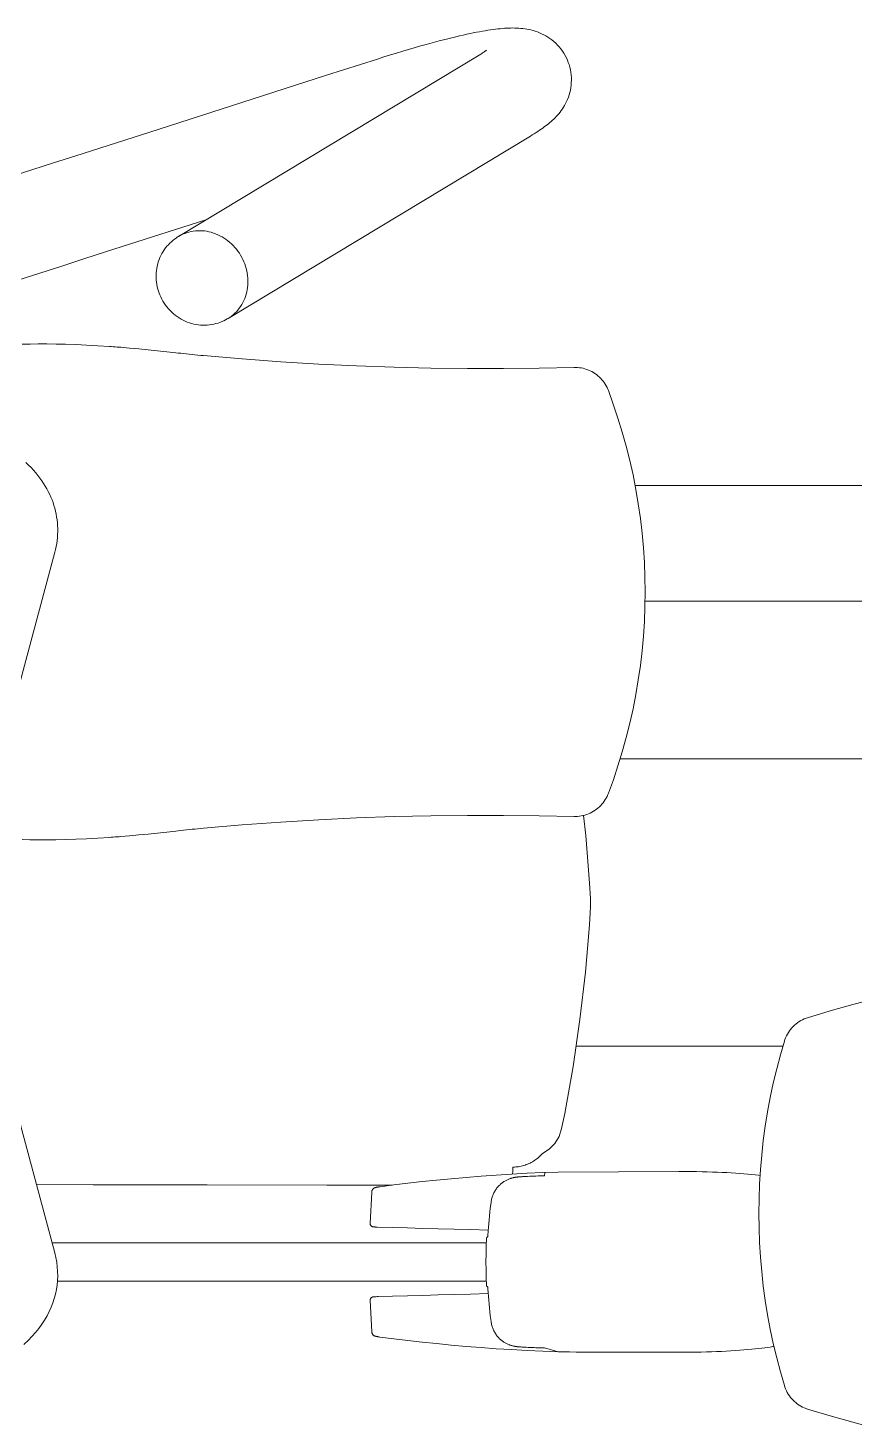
# Model space of a CAD drawing. Header units: centimetres. Extents: x 118932 to 154602, y -32682 to -23521.
# Drawn here: x 129223.6 to 129258.1, y -28315.2 to -28256.7 of the extents above; entities that cross this region are included whole.
import ezdxf

# ---------------------------------------------------------------- set-up
doc = ezdxf.new("R2010")
doc.units = ezdxf.units.CM
doc.header["$LTSCALE"] = 50
doc.header["$MEASUREMENT"] = 0
doc.layers.add('GEN_02_TF_Mobilya', color=7, linetype='Continuous', lineweight=5, true_color=0x745e3d)

# ---------------------------------------------------------------- blocks, each defined once
blk = doc.blocks.new('spor aletleri 6')
at = {"layer": 'GEN_02_TF_Mobilya'}
for p, q in [((-132.058, 32.908), (-132.061, 32.915)), ((-121.74, 6.201), (-75.17, 6.201)), ((-122.986, 0.029), (-122.974, 0.034)), ((-122.985, 0.374), (-122.974, 0.369)), ((-123.579, -5.799), (-114.949, -5.799)), ((-127.322, -13.999), (-145.44, -13.998)), ((-127.322, -15.599), (-145.214, -15.598)), ((-132.104, -17.715), (-132.104, -17.715))]:
    blk.add_line(p, q, dxfattribs=at)
at = {"layer": 'GEN_02_TF_Mobilya', "flags": 128}
for points in [[(-140.154, 28.019), (-140.074, 28.064), (-139.991, 28.104), (-139.906, 28.14), (-139.819, 28.171), (-139.731, 28.197), (-139.641, 28.218), (-139.549, 28.234), (-139.456, 28.245), (-139.363, 28.252), (-139.269, 28.253), (-139.175, 28.249), (-139.08, 28.241), (-138.986, 28.227), (-138.892, 28.208), (-138.799, 28.185), (-138.706, 28.157), (-138.615, 28.123), (-138.525, 28.086), (-138.436, 28.043), (-138.349, 27.996), (-138.264, 27.945), (-138.182, 27.89), (-138.102, 27.83), (-138.024, 27.767), (-137.95, 27.7), (-137.878, 27.629), (-137.81, 27.555), (-137.745, 27.478), (-137.683, 27.397), (-137.625, 27.314), (-137.572, 27.228), (-137.522, 27.14), (-137.476, 27.05), (-137.434, 26.957), (-137.397, 26.863), (-137.365, 26.768), (-137.336, 26.672), (-137.313, 26.574), (-137.294, 26.476), (-137.28, 26.377), (-137.27, 26.278), (-137.265, 26.179), (-137.265, 26.081), (-137.27, 25.983), (-137.28, 25.886), (-137.295, 25.79), (-137.314, 25.695), (-137.337, 25.602), (-137.366, 25.511), (-137.399, 25.421), (-137.436, 25.334), (-137.478, 25.249), (-137.524, 25.168), (-137.574, 25.089), (-137.628, 25.013), (-137.686, 24.94), (-137.747, 24.871), (-137.812, 24.806), (-137.881, 24.744), (-137.953, 24.686), (-138.028, 24.633), (-138.096, 24.59), (-125.484, 32.205), (-125.405, 32.253), (-125.324, 32.304), (-125.247, 32.353), (-125.173, 32.4), (-125.103, 32.447), (-125.036, 32.493), (-124.971, 32.538), (-124.909, 32.583), (-124.848, 32.628), (-124.789, 32.673), (-124.732, 32.718), (-124.675, 32.765), (-124.62, 32.813), (-124.565, 32.862), (-124.51, 32.913), (-124.456, 32.965), (-124.403, 33.021), (-124.35, 33.078), (-124.299, 33.139), (-124.248, 33.202), (-124.198, 33.268), (-124.15, 33.337), (-124.103, 33.409), (-124.057, 33.485), (-124.014, 33.565), (-123.973, 33.648), (-123.935, 33.735), (-123.9, 33.826), (-123.868, 33.92), (-123.841, 34.018), (-123.817, 34.118), (-123.798, 34.222), (-123.784, 34.327), (-123.776, 34.434), (-123.772, 34.542), (-123.775, 34.651), (-123.783, 34.761), (-123.797, 34.87), (-123.816, 34.978), (-123.841, 35.085), (-123.872, 35.191), (-123.902, 35.279), (-123.937, 35.367), (-123.982, 35.467), (-124.033, 35.565), (-124.088, 35.66), (-124.149, 35.751), (-124.213, 35.84), (-124.282, 35.924), (-124.354, 36.003), (-124.429, 36.079), (-124.507, 36.149), (-124.587, 36.215), (-124.669, 36.276), (-124.753, 36.333), (-124.839, 36.385), (-124.926, 36.433), (-125.015, 36.477), (-125.104, 36.516), (-125.193, 36.552), (-125.282, 36.583), (-125.371, 36.61), (-125.459, 36.633), (-125.546, 36.653), (-125.631, 36.669), (-125.716, 36.683), (-125.8, 36.694), (-125.883, 36.702), (-125.965, 36.709), (-126.048, 36.713), (-126.131, 36.715), (-126.214, 36.716), (-126.299, 36.715), (-126.385, 36.713), (-126.472, 36.708), (-126.561, 36.703), (-126.652, 36.695), (-126.746, 36.687), (-126.842, 36.677), (-126.941, 36.665), (-127.043, 36.651), (-127.149, 36.636), (-127.258, 36.62), (-127.371, 36.601), (-127.488, 36.581), (-127.609, 36.559), (-127.735, 36.536), (-127.865, 36.51), (-128, 36.482), (-128.141, 36.452), (-128.287, 36.42), (-128.438, 36.386), (-128.596, 36.349), (-128.76, 36.31), (-128.93, 36.268), (-129.108, 36.223), (-129.292, 36.175), (-129.484, 36.125), (-129.684, 36.071), (-129.892, 36.014), (-130.109, 35.953), (-130.334, 35.888), (-130.568, 35.82), (-130.811, 35.748), (-131.064, 35.672), (-131.326, 35.591), (-131.599, 35.506), (-131.868, 35.421)], [(-127.31, 35.789), (-127.309, 35.79), (-127.308, 35.79), (-127.311, 35.788), (-127.317, 35.784), (-127.325, 35.777), (-127.338, 35.768), (-127.353, 35.757), (-127.372, 35.744), (-127.394, 35.729), (-127.419, 35.712), (-127.448, 35.694), (-127.48, 35.673), (-127.516, 35.651), (-127.552, 35.629), (-140.163, 28.014), (-140.2, 27.991), (-140.266, 27.947), (-140.332, 27.9), (-140.398, 27.848), (-140.463, 27.792), (-140.527, 27.733), (-140.588, 27.67), (-140.648, 27.603), (-140.705, 27.532), (-140.759, 27.458), (-140.809, 27.381), (-140.857, 27.301), (-140.9, 27.218), (-140.94, 27.133), (-140.975, 27.046), (-141.006, 26.956), (-141.033, 26.865), (-141.055, 26.773), (-141.073, 26.679), (-141.086, 26.585), (-141.095, 26.489), (-141.099, 26.393), (-141.098, 26.296), (-141.093, 26.2), (-141.083, 26.104), (-141.068, 26.008), (-141.049, 25.912), (-141.025, 25.818), (-140.997, 25.724), (-140.972, 25.65), (-140.942, 25.576), (-140.903, 25.486), (-140.859, 25.399), (-140.811, 25.313), (-140.76, 25.23), (-140.704, 25.149), (-140.645, 25.071), (-140.582, 24.996), (-140.516, 24.924), (-140.447, 24.855), (-140.374, 24.789), (-140.299, 24.728), (-140.221, 24.67), (-140.14, 24.616), (-140.057, 24.566), (-139.972, 24.52), (-139.885, 24.478), (-139.797, 24.441), (-139.707, 24.408), (-139.616, 24.38), (-139.523, 24.356), (-139.43, 24.337), (-139.337, 24.323), (-139.243, 24.313), (-139.149, 24.308), (-139.055, 24.308), (-138.962, 24.312), (-138.87, 24.321), (-138.779, 24.334), (-138.689, 24.351), (-138.601, 24.373), (-138.516, 24.398), (-138.433, 24.427), (-138.353, 24.458), (-138.276, 24.493), (-138.202, 24.529), (-138.132, 24.568), (-138.096, 24.589)], [(-131.868, 35.421), (-133.984, 34.745), (-141.015, 32.476), (-144.447, 31.379), (-145.373, 31.082), (-146.29, 30.788), (-147.197, 30.496)], [(-139.02, 28.704), (-143.168, 27.378), (-144.107, 27.078), (-145.036, 26.779), (-145.956, 26.483), (-146.867, 26.189)], [(-146.692, 2.833), (-146.365, 2.825), (-146.021, 2.821), (-145.66, 2.82), (-145.279, 2.823), (-144.877, 2.832), (-144.453, 2.845), (-144.006, 2.865), (-143.534, 2.891), (-143.037, 2.923), (-142.968, 2.928), (-142.886, 2.934), (-142.804, 2.94), (-142.722, 2.946), (-142.641, 2.952), (-142.575, 2.958), (-142.202, 2.989), (-141.814, 3.025), (-141.427, 3.063), (-141.039, 3.102), (-140.652, 3.144), (-140.281, 3.186), (-140.183, 3.197), (-140.069, 3.21), (-139.954, 3.222), (-139.837, 3.235), (-139.718, 3.248), (-139.597, 3.26), (-139.476, 3.272), (-139.353, 3.284), (-139.229, 3.296), (-139.12, 3.306), (-137.509, 3.445), (-135.901, 3.565), (-134.308, 3.663), (-132.732, 3.737), (-131.173, 3.79), (-129.631, 3.823), (-128.106, 3.838), (-126.6, 3.838), (-125.111, 3.824), (-123.656, 3.798), (-123.593, 3.798), (-123.515, 3.801), (-123.438, 3.809), (-123.361, 3.821), (-123.285, 3.836), (-123.209, 3.856), (-123.135, 3.88), (-123.062, 3.907), (-122.991, 3.938), (-122.922, 3.973), (-122.854, 4.012), (-122.788, 4.054), (-122.725, 4.099), (-122.664, 4.148), (-122.606, 4.2), (-122.55, 4.254), (-122.498, 4.312), (-122.448, 4.372), (-122.402, 4.435), (-122.359, 4.5), (-122.319, 4.568), (-122.283, 4.637), (-122.251, 4.708), (-122.228, 4.766), (-122.023, 5.329), (-121.829, 5.912), (-121.649, 6.5), (-121.485, 7.092), (-121.336, 7.688), (-121.202, 8.288), (-121.084, 8.892), (-120.982, 9.498), (-120.895, 10.106), (-120.824, 10.717), (-120.768, 11.329), (-120.729, 11.943), (-120.705, 12.557), (-120.697, 13.172), (-120.705, 13.787), (-120.729, 14.401), (-120.768, 15.015), (-120.824, 15.627), (-120.895, 16.238), (-120.982, 16.846), (-121.084, 17.453), (-121.202, 18.056), (-121.336, 18.656), (-121.485, 19.252), (-121.649, 19.844), (-121.829, 20.432), (-122.024, 21.015), (-122.227, 21.577), (-122.251, 21.636), (-122.283, 21.707), (-122.32, 21.776), (-122.359, 21.844), (-122.402, 21.909), (-122.449, 21.971), (-122.498, 22.032), (-122.551, 22.089), (-122.606, 22.144), (-122.665, 22.196), (-122.726, 22.244), (-122.789, 22.29), (-122.855, 22.332), (-122.923, 22.37), (-122.992, 22.405), (-123.063, 22.436), (-123.136, 22.464), (-123.211, 22.487), (-123.286, 22.507), (-123.362, 22.523), (-123.439, 22.534), (-123.516, 22.542), (-123.594, 22.545), (-123.656, 22.545), (-125.111, 22.519), (-126.6, 22.505), (-128.107, 22.505), (-129.631, 22.52), (-131.173, 22.553), (-132.732, 22.606), (-134.308, 22.68), (-135.901, 22.778), (-137.51, 22.898), (-139.12, 23.037), (-139.23, 23.048), (-139.354, 23.059), (-139.477, 23.071), (-139.599, 23.083), (-139.719, 23.096), (-139.838, 23.108), (-139.955, 23.121), (-140.07, 23.134), (-140.184, 23.146), (-140.28, 23.157), (-140.653, 23.199), (-141.04, 23.241), (-141.428, 23.281), (-141.815, 23.318), (-142.203, 23.354), (-142.574, 23.386), (-142.642, 23.391), (-142.723, 23.397), (-142.805, 23.404), (-142.887, 23.41), (-142.969, 23.416), (-143.037, 23.42), (-143.532, 23.453), (-144.003, 23.478), (-144.449, 23.498), (-144.872, 23.511), (-145.273, 23.52), (-145.653, 23.523), (-146.014, 23.523), (-146.356, 23.518), (-146.683, 23.51)], [(-146.53, 18.572), (-146.419, 18.468), (-146.314, 18.362), (-146.213, 18.254), (-146.118, 18.145), (-146.028, 18.035), (-145.943, 17.924), (-145.864, 17.813), (-145.791, 17.703), (-145.721, 17.59), (-145.656, 17.476), (-145.595, 17.361), (-145.539, 17.245), (-145.488, 17.131), (-145.441, 17.015), (-145.399, 16.899), (-145.36, 16.781), (-145.326, 16.662), (-145.296, 16.543), (-145.27, 16.423), (-145.249, 16.303), (-145.231, 16.183), (-145.218, 16.062), (-145.21, 15.94), (-145.205, 15.818), (-145.205, 15.695), (-145.209, 15.571), (-145.217, 15.447), (-145.23, 15.323), (-145.247, 15.199), (-145.269, 15.074), (-145.295, 14.95), (-145.326, 14.827), (-146.849, 9.114)], [(-121.116, 17.616), (-72.464, 17.616)], [(-72.464, 12.786), (-120.702, 12.786)], [(-126.229, -11.131), (-126.225, -11.098), (-126.222, -11.062), (-126.219, -11.026), (-126.216, -10.99), (-126.213, -10.953), (-126.212, -10.915), (-126.21, -10.878), (-126.21, -10.84), (-126.153, -10.839), (-126.097, -10.836), (-126.04, -10.831), (-125.984, -10.824), (-125.928, -10.815), (-125.872, -10.804), (-125.817, -10.791), (-125.762, -10.776), (-125.708, -10.759), (-125.654, -10.74), (-125.601, -10.72), (-125.549, -10.697), (-125.498, -10.673), (-125.447, -10.647), (-125.397, -10.619), (-125.348, -10.589), (-125.3, -10.558), (-125.253, -10.525), (-125.208, -10.49), (-125.163, -10.454), (-125.12, -10.416), (-125.078, -10.377), (-125.037, -10.336), (-124.998, -10.294), (-124.983, -10.278), (-124.977, -10.275), (-124.694, -10.091), (-124.461, -9.85), (-124.286, -9.561), (-124.18, -9.236), (-124.053, -8.6), (-123.703, -6.645), (-123.415, -4.679), (-123.187, -2.704), (-123.021, -0.722), (-122.974, 0.034), (-122.969, 0.203), (-122.974, 0.369), (-123.013, 1.014), (-123.177, 2.996), (-123.272, 3.841)], [(-111.111, -3.813), (-112.029, -4.053), (-112.971, -4.318), (-113.92, -4.605), (-113.981, -4.625), (-114.056, -4.655), (-114.129, -4.688), (-114.2, -4.726), (-114.27, -4.767), (-114.336, -4.813), (-114.401, -4.862), (-114.462, -4.914), (-114.521, -4.97), (-114.576, -5.029), (-114.629, -5.091), (-114.677, -5.156), (-114.722, -5.224), (-114.764, -5.294), (-114.801, -5.367), (-114.835, -5.441), (-114.865, -5.518), (-114.886, -5.581), (-115.052, -6.153), (-115.209, -6.743), (-115.35, -7.337), (-115.477, -7.933), (-115.588, -8.532), (-115.685, -9.134), (-115.767, -9.737), (-115.833, -10.343), (-115.885, -10.949), (-115.922, -11.556), (-115.945, -12.165), (-115.952, -12.773), (-115.945, -13.381), (-115.923, -13.99), (-115.885, -14.597), (-115.834, -15.204), (-115.767, -15.809), (-115.685, -16.412), (-115.589, -17.014), (-115.477, -17.613), (-115.351, -18.209), (-115.209, -18.803), (-115.053, -19.393), (-114.886, -19.966), (-114.865, -20.028), (-114.836, -20.105), (-114.802, -20.179), (-114.765, -20.252), (-114.723, -20.322), (-114.678, -20.39), (-114.63, -20.455), (-114.577, -20.517), (-114.522, -20.576), (-114.463, -20.632), (-114.402, -20.685), (-114.338, -20.734), (-114.271, -20.779), (-114.202, -20.821), (-114.131, -20.859), (-114.057, -20.892), (-113.983, -20.922), (-113.921, -20.943), (-112.972, -21.229), (-112.03, -21.494), (-111.112, -21.735)], [(-146.621, -18.25), (-146.441, -18.085), (-146.277, -17.919), (-146.126, -17.751), (-145.988, -17.579), (-145.862, -17.406), (-145.748, -17.231), (-145.646, -17.054), (-145.555, -16.876), (-145.475, -16.695), (-145.405, -16.514), (-145.346, -16.33), (-145.297, -16.145), (-145.259, -15.958), (-145.231, -15.77), (-145.213, -15.58), (-145.205, -15.39), (-145.208, -15.198), (-145.221, -15.004), (-145.245, -14.81), (-145.281, -14.616), (-145.327, -14.423), (-146.849, -8.711)], [(-115.9, -11.188), (-115.965, -11.18), (-116.105, -11.165), (-116.253, -11.15), (-116.409, -11.135), (-116.572, -11.121), (-116.742, -11.108), (-116.919, -11.096), (-117.102, -11.084), (-117.29, -11.074), (-117.484, -11.064), (-117.684, -11.056), (-117.889, -11.048), (-118.102, -11.042), (-118.322, -11.036), (-118.552, -11.032), (-118.792, -11.029), (-119.044, -11.027), (-119.292, -11.026), (-124.325, -11.047), (-124.968, -11.069), (-125.62, -11.098), (-126.267, -11.133), (-126.907, -11.174), (-127.541, -11.22), (-128.167, -11.271), (-128.787, -11.327), (-129.399, -11.387), (-130.002, -11.45), (-130.598, -11.517), (-131.185, -11.588), (-131.752, -11.661), (-131.781, -11.665), (-131.806, -11.668), (-131.829, -11.671), (-131.85, -11.675), (-131.86, -11.676), (-131.869, -11.678), (-131.878, -11.679), (-131.886, -11.681), (-131.894, -11.682), (-131.902, -11.684), (-131.909, -11.685), (-131.916, -11.687), (-131.923, -11.688), (-131.93, -11.69), (-131.936, -11.691), (-131.943, -11.693), (-131.949, -11.695), (-131.956, -11.697), (-131.963, -11.699), (-131.97, -11.702), (-131.978, -11.705), (-131.987, -11.709), (-131.997, -11.714), (-132.008, -11.72), (-132.019, -11.728), (-132.03, -11.736), (-132.042, -11.746), (-132.053, -11.758), (-132.063, -11.77), (-132.073, -11.784), (-132.082, -11.8), (-132.089, -11.816), (-132.096, -11.833), (-132.1, -11.851), (-132.103, -11.87), (-132.104, -11.882), (-132.104, -11.882), (-132.173, -13.196), (-132.171, -13.2), (-132.166, -13.203)], [(-124.882, -11.066), (-124.889, -11.21), (-124.989, -11.21), (-125.078, -11.211), (-125.165, -11.213), (-125.25, -11.215), (-125.325, -11.218), (-125.417, -11.222), (-125.511, -11.226), (-125.598, -11.23), (-125.677, -11.234), (-125.725, -11.236), (-125.769, -11.238), (-125.81, -11.241), (-125.847, -11.243), (-125.881, -11.245), (-125.913, -11.247), (-125.942, -11.249), (-125.968, -11.252), (-125.994, -11.254), (-126.006, -11.255), (-126.019, -11.256), (-126.031, -11.257), (-126.044, -11.259), (-126.057, -11.26), (-126.071, -11.262), (-126.085, -11.264), (-126.1, -11.266), (-126.115, -11.269), (-126.131, -11.271), (-126.149, -11.274), (-126.167, -11.278), (-126.187, -11.282), (-126.208, -11.287), (-126.23, -11.292), (-126.254, -11.299), (-126.279, -11.306), (-126.305, -11.314), (-126.331, -11.323), (-126.358, -11.333), (-126.386, -11.344), (-126.414, -11.356), (-126.442, -11.368), (-126.471, -11.382), (-126.499, -11.397), (-126.528, -11.413), (-126.556, -11.429), (-126.585, -11.447), (-126.613, -11.466), (-126.641, -11.486), (-126.669, -11.507), (-126.697, -11.529), (-126.724, -11.552), (-126.751, -11.576), (-126.777, -11.601), (-126.803, -11.627), (-126.828, -11.655), (-126.853, -11.683), (-126.877, -11.713), (-126.901, -11.743), (-126.923, -11.775), (-126.945, -11.807), (-126.966, -11.841), (-126.985, -11.876), (-127.004, -11.911), (-127.022, -11.947), (-127.039, -11.985), (-127.054, -12.023), (-127.069, -12.062), (-127.082, -12.102), (-127.093, -12.142), (-127.104, -12.183), (-127.113, -12.225), (-127.12, -12.268), (-127.126, -12.307), (-127.137, -12.399)], [(-131.246, -11.596), (-133.972, -11.596), (-138.964, -11.587), (-143.719, -11.576), (-146.087, -11.569)], [(-132.173, -13.196), (-132.172, -13.207), (-132.17, -13.219), (-132.167, -13.231), (-132.163, -13.242), (-132.158, -13.253), (-132.152, -13.264), (-132.146, -13.274), (-132.139, -13.283), (-132.131, -13.291), (-132.123, -13.299), (-132.115, -13.306), (-132.106, -13.312), (-132.098, -13.318), (-132.089, -13.322), (-132.081, -13.326), (-132.073, -13.329), (-132.066, -13.331), (-132.06, -13.333), (-132.054, -13.334), (-132.05, -13.335), (-132.046, -13.336), (-132.042, -13.337), (-132.038, -13.337), (-132.035, -13.338), (-132.031, -13.338), (-132.028, -13.339), (-132.025, -13.339), (-132.021, -13.339), (-132.017, -13.34), (-132.014, -13.34), (-132.01, -13.34), (-132.005, -13.341), (-131.996, -13.341), (-131.986, -13.342), (-131.975, -13.342), (-131.963, -13.343), (-131.941, -13.344), (-131.916, -13.345), (-131.877, -13.346), (-131.238, -13.365), (-130.613, -13.383), (-129.975, -13.401), (-129.325, -13.419), (-128.663, -13.436), (-127.989, -13.453), (-127.241, -13.472)], [(-127.255, -13.677), (-127.257, -13.723), (-127.258, -13.728), (-127.259, -13.733), (-127.26, -13.738), (-127.262, -13.743), (-127.265, -13.747), (-127.268, -13.752), (-127.269, -13.753), (-127.27, -13.754), (-127.271, -13.755), (-127.272, -13.756), (-127.301, -13.785), (-127.305, -13.79), (-127.308, -13.795), (-127.311, -13.8), (-127.313, -13.806), (-127.315, -13.812), (-127.315, -13.818), (-127.328, -14.145), (-127.335, -14.472), (-127.337, -14.799), (-127.335, -15.126), (-127.328, -15.452), (-127.315, -15.779), (-127.315, -15.785), (-127.313, -15.791), (-127.311, -15.797), (-127.308, -15.802), (-127.305, -15.808), (-127.301, -15.812)], [(-127.241, -16.125), (-127.989, -16.144), (-128.663, -16.161), (-129.325, -16.178), (-129.975, -16.196), (-130.613, -16.214), (-131.238, -16.232), (-131.839, -16.249), (-131.877, -16.251), (-131.918, -16.252), (-131.946, -16.253), (-131.964, -16.254), (-131.98, -16.255), (-131.99, -16.255), (-131.999, -16.256), (-132.007, -16.257), (-132.014, -16.257), (-132.018, -16.257), (-132.021, -16.258), (-132.024, -16.258), (-132.027, -16.258), (-132.031, -16.259), (-132.034, -16.259), (-132.037, -16.26), (-132.041, -16.26), (-132.044, -16.261), (-132.048, -16.261), (-132.053, -16.262), (-132.057, -16.263), (-132.063, -16.265), (-132.069, -16.267), (-132.075, -16.269), (-132.082, -16.272), (-132.089, -16.275), (-132.097, -16.279), (-132.105, -16.284), (-132.113, -16.289), (-132.121, -16.296), (-132.129, -16.303), (-132.136, -16.311), (-132.143, -16.319), (-132.15, -16.329), (-132.155, -16.338), (-132.16, -16.349), (-132.165, -16.36), (-132.168, -16.371), (-132.171, -16.382), (-132.172, -16.393), (-132.173, -16.401), (-132.173, -16.401)], [(-127.255, -15.921), (-127.257, -15.874), (-127.258, -15.869), (-127.259, -15.864), (-127.26, -15.859), (-127.262, -15.854), (-127.265, -15.85), (-127.268, -15.845), (-127.269, -15.844), (-127.27, -15.843), (-127.272, -15.841), (-127.271, -15.842), (-127.301, -15.812)], [(-132.173, -16.401), (-132.104, -17.715), (-132.103, -17.725), (-132.101, -17.743), (-132.097, -17.76), (-132.091, -17.777), (-132.085, -17.792), (-132.077, -17.806), (-132.069, -17.819), (-132.06, -17.831), (-132.05, -17.842), (-132.04, -17.852), (-132.03, -17.861), (-132.02, -17.869), (-132.01, -17.876), (-132, -17.882), (-131.99, -17.887), (-131.981, -17.891), (-131.972, -17.894), (-131.964, -17.897), (-131.957, -17.9), (-131.95, -17.902), (-131.943, -17.904), (-131.937, -17.906), (-131.93, -17.907), (-131.923, -17.909), (-131.916, -17.91), (-131.909, -17.912), (-131.901, -17.913), (-131.893, -17.915), (-131.885, -17.916), (-131.876, -17.918), (-131.867, -17.92), (-131.857, -17.921), (-131.846, -17.923), (-131.835, -17.925), (-131.811, -17.928), (-131.786, -17.932), (-131.758, -17.936), (-131.186, -18.009), (-130.599, -18.08), (-130.003, -18.147), (-129.4, -18.21), (-128.788, -18.27), (-128.168, -18.326), (-127.542, -18.377), (-126.908, -18.423), (-126.268, -18.464), (-125.622, -18.499), (-124.97, -18.528), (-124.325, -18.55), (-124.24, -18.552), (-124.119, -18.555), (-123.855, -18.561), (-123.572, -18.566), (-123.285, -18.569), (-122.993, -18.571), (-118.604, -18.571)], [(-127.137, -17.199), (-127.126, -17.29), (-127.12, -17.329), (-127.113, -17.371), (-127.104, -17.413), (-127.094, -17.454), (-127.082, -17.494), (-127.069, -17.534), (-127.055, -17.573), (-127.039, -17.611), (-127.023, -17.648), (-127.005, -17.684), (-126.986, -17.72), (-126.967, -17.754), (-126.946, -17.788), (-126.925, -17.82), (-126.902, -17.852), (-126.879, -17.882), (-126.855, -17.912), (-126.83, -17.94), (-126.805, -17.967), (-126.78, -17.994), (-126.753, -18.019), (-126.727, -18.043), (-126.7, -18.066), (-126.672, -18.088), (-126.644, -18.109), (-126.616, -18.129), (-126.588, -18.148), (-126.56, -18.166), (-126.531, -18.182), (-126.503, -18.198), (-126.475, -18.213), (-126.446, -18.227), (-126.418, -18.24), (-126.39, -18.252), (-126.362, -18.263), (-126.335, -18.273), (-126.309, -18.282), (-126.283, -18.29), (-126.258, -18.297), (-126.234, -18.304), (-126.212, -18.309), (-126.191, -18.314), (-126.171, -18.318), (-126.153, -18.322), (-126.135, -18.325), (-126.118, -18.328), (-126.101, -18.331), (-126.085, -18.333), (-126.07, -18.335), (-126.055, -18.337), (-126.042, -18.339), (-126.029, -18.34), (-126.016, -18.341), (-126.003, -18.342), (-125.991, -18.344), (-125.965, -18.346), (-125.939, -18.348), (-125.91, -18.35), (-125.879, -18.352), (-125.845, -18.354), (-125.789, -18.358), (-125.725, -18.361), (-125.653, -18.365), (-125.572, -18.369), (-125.484, -18.373), (-125.42, -18.375)], [(-125.42, -18.375), (-125.325, -18.379), (-125.251, -18.382), (-125.166, -18.384), (-125.079, -18.386), (-124.99, -18.387), (-124.9, -18.387), (-124.325, -18.55)], [(-118.617, -18.566), (-118.592, -18.566), (-118.363, -18.562), (-118.143, -18.557), (-117.929, -18.55), (-117.721, -18.543), (-117.517, -18.535), (-117.317, -18.525), (-117.123, -18.514), (-116.934, -18.503), (-116.752, -18.49), (-116.577, -18.477), (-116.41, -18.462), (-116.251, -18.448), (-116.101, -18.432), (-115.961, -18.417), (-115.83, -18.401), (-115.706, -18.386), (-115.59, -18.37), (-115.479, -18.354), (-115.371, -18.337), (-115.322, -18.329)]]:
    blk.add_lwpolyline(points, dxfattribs=at)
at = {"layer": 'GEN_02_TF_Mobilya'}
for start, end in [(172.84668, 176.66281), (183.33588, 187.15202)]:
    blk.add_arc((-108.012, -14.799), 19.275, start, end, dxfattribs=at)
blk = doc.blocks.new('c blok level -1 tefriş')
blk.add_blockref('spor aletleri 6', (-216.634, 247.37, -0.003))

msp = doc.modelspace()

# ---------------------------------------------------------------- block references
msp.add_blockref('c blok level -1 tefriş', (129586.651, -28540.795, 0.003))

doc.saveas('drawing.dxf')
